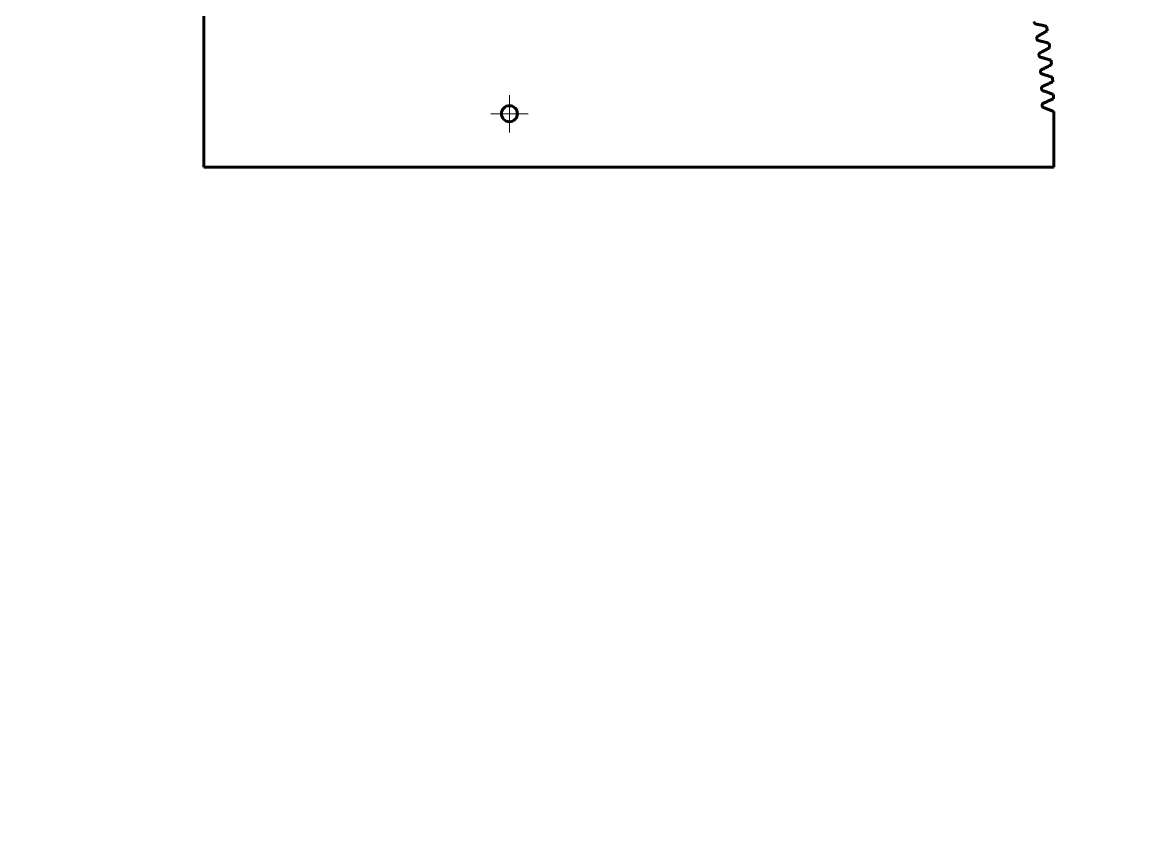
# Model space of a CAD drawing. Header units: millimetres. Extents: x 0 to 210, y 0 to 297.
# Drawn here: x 0 to 210, y 0 to 151.9 of the extents above; entities that cross this region are included whole.
import ezdxf

# ---------------------------------------------------------------- set-up
doc = ezdxf.new("R2010")
doc.units = ezdxf.units.MM
doc.linetypes.add('K5LT_AXLED', pattern=[12, 7.5, -1.5, 1.5, -1.5])
doc.linetypes.add('K5LT_BASIC', pattern=[0])
doc.layers.add('Системный слой', color=7, linetype='Continuous')

# ---------------------------------------------------------------- blocks, each defined once
blk = doc.blocks.new('U0')
at = {"layer": 'Системный слой', "color": 30, "linetype": 'K5LT_AXLED', "lineweight": 18, "true_color": 0xff8000}
for q in [(91.3, 138.28), (87.8, 134.78), (94.8, 134.78), (91.3, 131.28)]:
    blk.add_line((91.3, 134.78), q, dxfattribs=at)

msp = doc.modelspace()

# ---------------------------------------------------------------- linework, layer by layer
at = {"layer": 'Системный слой', "color": 150, "linetype": 'K5LT_BASIC', "lineweight": 60, "true_color": 0x0080ff}
for p, q in [((34, 216.62), (34, 124.78)), ((193.33, 124.78), (193.33, 134.78)), ((34, 124.78), (193.33, 124.78))]:
    msp.add_line(p, q, dxfattribs=at)
msp.add_circle((91.3, 134.78), 1.5, dxfattribs=at)
for radius, start, end in [(99.88, 9.8631, 9.9369), (102.03, 8.7676, 9.2324), (99.88, 8.0631, 8.1369), (102.03, 6.9676, 7.4324), (99.88, 6.2631, 6.3369), (102.03, 5.1676, 5.6324), (99.88, 4.4631, 4.5369), (102.03, 3.3676, 3.8324), (99.88, 2.6631, 2.7369), (102.03, 1.5676, 2.0324), (99.88, 0.8631, 0.9369), (102.03, 0, 0.2324)]:
    msp.add_arc((91.3, 134.78), radius, start, end, dxfattribs=at)
for points, knots in [([(189.7, 151.89), (189.71, 151.87), (189.72, 151.84), (189.73, 151.79), (189.75, 151.77), (189.77, 151.73), (189.79, 151.71), (189.83, 151.67), (189.85, 151.66), (189.89, 151.63), (189.91, 151.61), (189.96, 151.6), (189.99, 151.59), (190.01, 151.58)], [0, 0, 0, 0, 1.82934, 1.82934, 3.658713, 3.658713, 5.488244, 5.488244, 7.318425, 7.318425, 9.15139, 9.15139, 11, 11, 11, 11]), ([(190.01, 151.58), (190.12, 151.56), (190.23, 151.54), (190.45, 151.5), (190.56, 151.48), (190.79, 151.43), (190.9, 151.41), (191.12, 151.36), (191.23, 151.33), (191.45, 151.28), (191.56, 151.26), (191.78, 151.21), (191.9, 151.18), (192.01, 151.15)], [0, 0, 0, 0, 1.818996, 1.818996, 3.643728, 3.643728, 5.474194, 5.474194, 7.310394, 7.310394, 9.15233, 9.15233, 11, 11, 11, 11]), ([(190.37, 149.31), (190.35, 149.3), (190.33, 149.28), (190.29, 149.25), (190.27, 149.23), (190.24, 149.19), (190.22, 149.17), (190.2, 149.12), (190.19, 149.1), (190.18, 149.05), (190.17, 149.02), (190.17, 148.97), (190.17, 148.95), (190.17, 148.92)], [0, 0, 0, 0, 1.84861, 1.84861, 3.681575, 3.681575, 5.511756, 5.511756, 7.341287, 7.341287, 9.17066, 9.17066, 11, 11, 11, 11]), ([(192.14, 150.34), (192.04, 150.28), (191.94, 150.22), (191.75, 150.1), (191.65, 150.04), (191.45, 149.92), (191.35, 149.87), (191.16, 149.75), (191.06, 149.7), (190.86, 149.58), (190.77, 149.53), (190.57, 149.42), (190.47, 149.36), (190.37, 149.31)], [0, 0, 0, 0, 1.84767, 1.84767, 3.689606, 3.689606, 5.525806, 5.525806, 7.356272, 7.356272, 9.181004, 9.181004, 11, 11, 11, 11]), ([(190.19, 148.79), (190.2, 148.77), (190.2, 148.74), (190.22, 148.69), (190.23, 148.67), (190.26, 148.63), (190.27, 148.61), (190.31, 148.57), (190.33, 148.55), (190.37, 148.52), (190.39, 148.51), (190.44, 148.49), (190.46, 148.48), (190.49, 148.47)], [0, 0, 0, 0, 1.82934, 1.82934, 3.658713, 3.658713, 5.488244, 5.488244, 7.318425, 7.318425, 9.15139, 9.15139, 11, 11, 11, 11]), ([(190.49, 148.47), (190.6, 148.45), (190.71, 148.43), (190.93, 148.37), (191.04, 148.35), (191.26, 148.3), (191.37, 148.27), (191.59, 148.22), (191.7, 148.19), (191.92, 148.13), (192.03, 148.1), (192.25, 148.04), (192.36, 148.01), (192.47, 147.98)], [0, 0, 0, 0, 1.818996, 1.818996, 3.643728, 3.643728, 5.474194, 5.474194, 7.310394, 7.310394, 9.15233, 9.15233, 11, 11, 11, 11]), ([(192.57, 147.16), (192.48, 147.1), (192.38, 147.05), (192.18, 146.94), (192.08, 146.88), (191.88, 146.77), (191.78, 146.72), (191.58, 146.61), (191.48, 146.55), (191.28, 146.45), (191.18, 146.4), (190.98, 146.29), (190.88, 146.24), (190.78, 146.19)], [0, 0, 0, 0, 1.84767, 1.84767, 3.689606, 3.689606, 5.525806, 5.525806, 7.356272, 7.356272, 9.181004, 9.181004, 11, 11, 11, 11]), ([(190.78, 146.19), (190.76, 146.18), (190.73, 146.17), (190.69, 146.13), (190.67, 146.12), (190.64, 146.08), (190.63, 146.05), (190.6, 146.01), (190.59, 145.99), (190.58, 145.94), (190.57, 145.91), (190.57, 145.86), (190.57, 145.83), (190.57, 145.81)], [0, 0, 0, 0, 1.84861, 1.84861, 3.681575, 3.681575, 5.511756, 5.511756, 7.341287, 7.341287, 9.17066, 9.17066, 11, 11, 11, 11]), ([(190.58, 145.68), (190.59, 145.65), (190.59, 145.63), (190.61, 145.58), (190.62, 145.56), (190.64, 145.51), (190.66, 145.49), (190.69, 145.45), (190.71, 145.43), (190.75, 145.4), (190.78, 145.39), (190.82, 145.37), (190.85, 145.36), (190.87, 145.35)], [0, 0, 0, 0, 1.82934, 1.82934, 3.658713, 3.658713, 5.488244, 5.488244, 7.318425, 7.318425, 9.15139, 9.15139, 11, 11, 11, 11]), ([(190.87, 145.35), (190.98, 145.32), (191.09, 145.3), (191.31, 145.24), (191.42, 145.21), (191.63, 145.15), (191.74, 145.12), (191.96, 145.06), (192.07, 145.03), (192.29, 144.96), (192.4, 144.93), (192.62, 144.86), (192.73, 144.83), (192.84, 144.8)], [0, 0, 0, 0, 1.818996, 1.818996, 3.643728, 3.643728, 5.474194, 5.474194, 7.310394, 7.310394, 9.15233, 9.15233, 11, 11, 11, 11]), ([(191.09, 143.06), (191.06, 143.05), (191.04, 143.04), (191, 143.01), (190.98, 142.99), (190.95, 142.95), (190.93, 142.93), (190.91, 142.88), (190.89, 142.86), (190.88, 142.81), (190.87, 142.79), (190.87, 142.74), (190.87, 142.71), (190.87, 142.68)], [0, 0, 0, 0, 1.84861, 1.84861, 3.681575, 3.681575, 5.511756, 5.511756, 7.341287, 7.341287, 9.17066, 9.17066, 11, 11, 11, 11]), ([(192.91, 143.97), (192.81, 143.92), (192.71, 143.87), (192.51, 143.76), (192.41, 143.71), (192.21, 143.6), (192.1, 143.55), (191.9, 143.45), (191.8, 143.4), (191.6, 143.3), (191.5, 143.25), (191.29, 143.16), (191.19, 143.11), (191.09, 143.06)], [0, 0, 0, 0, 1.84767, 1.84767, 3.689606, 3.689606, 5.525806, 5.525806, 7.356272, 7.356272, 9.181004, 9.181004, 11, 11, 11, 11]), ([(190.88, 142.56), (190.88, 142.53), (190.88, 142.5), (190.9, 142.46), (190.91, 142.43), (190.93, 142.39), (190.95, 142.36), (190.98, 142.32), (191, 142.31), (191.04, 142.27), (191.06, 142.26), (191.11, 142.24), (191.13, 142.23), (191.15, 142.22)], [0, 0, 0, 0, 1.82934, 1.82934, 3.658713, 3.658713, 5.488244, 5.488244, 7.318425, 7.318425, 9.15139, 9.15139, 11, 11, 11, 11]), ([(191.15, 142.22), (191.26, 142.19), (191.37, 142.16), (191.59, 142.09), (191.69, 142.06), (191.91, 141.99), (192.02, 141.96), (192.24, 141.89), (192.34, 141.86), (192.56, 141.79), (192.67, 141.75), (192.88, 141.68), (192.99, 141.64), (193.1, 141.6)], [0, 0, 0, 0, 1.818996, 1.818996, 3.643728, 3.643728, 5.474194, 5.474194, 7.310394, 7.310394, 9.15233, 9.15233, 11, 11, 11, 11]), ([(193.15, 140.78), (193.05, 140.73), (192.95, 140.68), (192.74, 140.58), (192.64, 140.53), (192.43, 140.43), (192.33, 140.38), (192.12, 140.29), (192.02, 140.24), (191.82, 140.15), (191.71, 140.1), (191.51, 140.01), (191.4, 139.97), (191.3, 139.92)], [0, 0, 0, 0, 1.84767, 1.84767, 3.689606, 3.689606, 5.525806, 5.525806, 7.356272, 7.356272, 9.181004, 9.181004, 11, 11, 11, 11]), ([(191.3, 139.92), (191.27, 139.91), (191.25, 139.9), (191.21, 139.87), (191.19, 139.85), (191.15, 139.82), (191.14, 139.8), (191.11, 139.75), (191.1, 139.73), (191.08, 139.68), (191.07, 139.66), (191.07, 139.6), (191.07, 139.58), (191.07, 139.55)], [0, 0, 0, 0, 1.84861, 1.84861, 3.681575, 3.681575, 5.511756, 5.511756, 7.341287, 7.341287, 9.17066, 9.17066, 11, 11, 11, 11]), ([(191.07, 139.42), (191.07, 139.4), (191.08, 139.37), (191.09, 139.32), (191.1, 139.3), (191.12, 139.25), (191.14, 139.23), (191.17, 139.19), (191.18, 139.17), (191.22, 139.14), (191.24, 139.12), (191.29, 139.1), (191.31, 139.09), (191.34, 139.08)], [0, 0, 0, 0, 1.82934, 1.82934, 3.658713, 3.658713, 5.488244, 5.488244, 7.318425, 7.318425, 9.15139, 9.15139, 11, 11, 11, 11]), ([(191.34, 139.08), (191.45, 139.04), (191.55, 139.01), (191.77, 138.94), (191.87, 138.9), (192.09, 138.83), (192.19, 138.79), (192.41, 138.72), (192.52, 138.68), (192.73, 138.6), (192.84, 138.56), (193.05, 138.48), (193.16, 138.44), (193.26, 138.4)], [0, 0, 0, 0, 1.818996, 1.818996, 3.643728, 3.643728, 5.474194, 5.474194, 7.310394, 7.310394, 9.15233, 9.15233, 11, 11, 11, 11]), ([(191.41, 136.78), (191.39, 136.77), (191.36, 136.76), (191.32, 136.73), (191.3, 136.71), (191.26, 136.68), (191.25, 136.66), (191.22, 136.61), (191.21, 136.59), (191.19, 136.54), (191.18, 136.52), (191.17, 136.47), (191.17, 136.44), (191.17, 136.42)], [0, 0, 0, 0, 1.84861, 1.84861, 3.681575, 3.681575, 5.511756, 5.511756, 7.341287, 7.341287, 9.17066, 9.17066, 11, 11, 11, 11]), ([(193.29, 137.57), (193.19, 137.53), (193.08, 137.48), (192.87, 137.39), (192.77, 137.34), (192.56, 137.25), (192.46, 137.21), (192.25, 137.12), (192.14, 137.07), (191.93, 136.99), (191.83, 136.95), (191.62, 136.86), (191.52, 136.82), (191.41, 136.78)], [0, 0, 0, 0, 1.84767, 1.84767, 3.689606, 3.689606, 5.525806, 5.525806, 7.356272, 7.356272, 9.181004, 9.181004, 11, 11, 11, 11]), ([(191.17, 136.29), (191.17, 136.26), (191.17, 136.24), (191.18, 136.19), (191.19, 136.16), (191.21, 136.11), (191.23, 136.09), (191.26, 136.05), (191.27, 136.03), (191.31, 136), (191.33, 135.98), (191.38, 135.95), (191.4, 135.94), (191.42, 135.93)], [0, 0, 0, 0, 1.82934, 1.82934, 3.658713, 3.658713, 5.488244, 5.488244, 7.318425, 7.318425, 9.15139, 9.15139, 11, 11, 11, 11]), ([(191.42, 135.93), (191.53, 135.9), (191.64, 135.86), (191.85, 135.78), (191.95, 135.74), (192.17, 135.66), (192.27, 135.62), (192.48, 135.54), (192.59, 135.5), (192.8, 135.41), (192.9, 135.37), (193.12, 135.28), (193.22, 135.24), (193.33, 135.2)], [0, 0, 0, 0, 1.818996, 1.818996, 3.643728, 3.643728, 5.474194, 5.474194, 7.310394, 7.310394, 9.15233, 9.15233, 11, 11, 11, 11])]:
    msp.add_open_spline(points, degree=3, knots=knots, dxfattribs=at)

# ---------------------------------------------------------------- block references
at = {"layer": 'Системный слой'}
msp.add_blockref('U0', (0, 0), dxfattribs=at)

doc.saveas('drawing.dxf')
